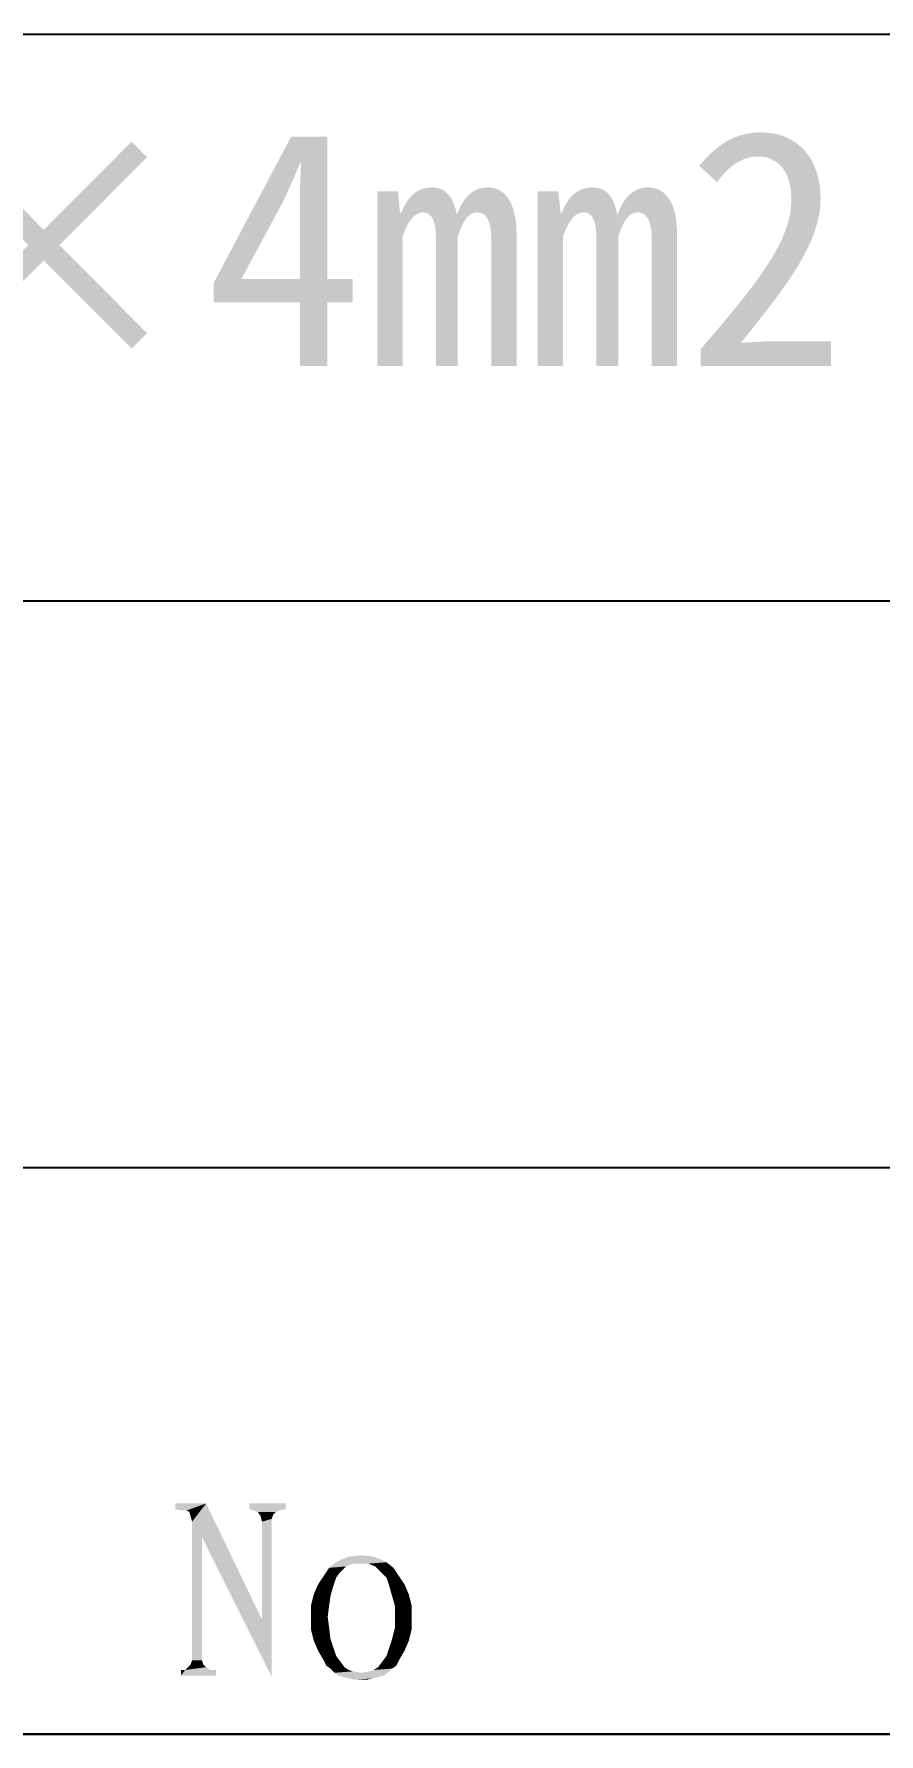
# Model space of a CAD drawing. Header units: millimetres. Extents: x 336 to 634, y 189 to 399.
# Drawn here: x 522.86 to 531.81, y 255.18 to 273.18 of the extents above; entities that cross this region are included whole.
import ezdxf

# ---------------------------------------------------------------- set-up
doc = ezdxf.new("R2010")
doc.units = ezdxf.units.MM

msp = doc.modelspace()

# ---------------------------------------------------------------- linework, layer by layer
at = {"color": 2, "linetype": 'Continuous'}
for p, q in [((448.54988, 273.17577), (628.54988, 273.17577)), ((448.54988, 267.17577), (628.54988, 267.17577)), ((448.54988, 261.17577), (628.54988, 261.17577)), ((448.54988, 255.17577), (628.54988, 255.17577))]:
    msp.add_line(p, q, dxfattribs=at)
at = {"color": 7, "linetype": 'Continuous'}
msp.add_line((448.54993, 255.17685), (628.54993, 255.17685), dxfattribs=at)
for points in [[(524.68298, 257.61651), (524.35705, 257.55725), (524.35705, 257.61651)], [(524.4015, 257.54244), (524.35705, 257.55725), (524.68298, 257.61651)], [(524.44594, 257.54244), (524.4015, 257.54244), (524.68298, 257.61651)], [(524.47557, 257.54244), (524.44594, 257.54244), (524.68298, 257.61651)], [(524.5052, 257.52762), (524.47557, 257.54244), (524.68298, 257.61651)], [(524.53483, 257.42392), (524.5052, 257.52762), (524.68298, 257.61651)], [(524.63854, 257.26096), (524.53483, 257.42392), (524.68298, 257.61651)], [(524.63854, 257.26096), (524.68298, 257.61651), (525.27557, 256.38688)], [(525.52743, 257.61651), (525.14224, 257.55725), (525.14224, 257.61651)], [(525.14224, 257.55725), (525.52743, 257.61651), (525.52743, 257.55725)], [(524.63854, 257.26096), (524.53483, 255.95725), (524.53483, 257.42392)], [(525.52743, 257.55725), (525.18668, 257.54244), (525.14224, 257.55725)], [(525.18668, 257.54244), (525.52743, 257.55725), (525.46817, 257.54244)], [(525.46817, 257.54244), (525.23113, 257.52762), (525.18668, 257.54244)], [(525.23113, 257.52762), (525.46817, 257.54244), (525.42372, 257.52762)], [(525.42372, 257.52762), (525.26076, 257.48318), (525.23113, 257.52762)], [(525.42372, 257.52762), (525.39409, 257.49799), (525.26076, 257.48318)], [(525.26076, 257.48318), (525.39409, 257.49799), (525.37928, 257.45355)], [(525.37928, 257.45355), (525.27557, 257.42392), (525.26076, 257.48318)], [(525.27557, 256.38688), (525.27557, 257.42392), (525.37928, 257.45355)], [(525.27557, 256.38688), (525.37928, 257.45355), (525.37928, 255.77947)], [(524.53483, 255.95725), (524.63854, 257.26096), (524.63854, 255.95725)], [(525.27557, 256.38688), (525.37928, 255.77947), (524.63854, 257.26096)], [(526.46076, 257.05355), (526.12002, 257.02392), (526.19409, 257.05355)], [(526.12002, 257.02392), (526.46076, 257.05355), (526.53483, 257.02392)], [(526.19409, 257.05355), (526.32743, 257.06836), (526.46076, 257.05355)], [(526.1052, 256.89059), (525.92743, 256.84614), (525.98668, 256.93503)], [(525.92743, 256.84614), (526.1052, 256.89059), (526.06076, 256.83133)], [(526.23854, 256.97947), (525.98668, 256.93503), (526.06076, 256.99429)], [(526.23854, 256.97947), (526.16446, 256.94985), (525.98668, 256.93503)], [(525.98668, 256.93503), (526.16446, 256.94985), (526.1052, 256.89059)], [(526.53483, 257.02392), (526.06076, 256.99429), (526.12002, 257.02392)], [(526.06076, 256.99429), (526.53483, 257.02392), (526.59409, 256.99429)], [(526.06076, 256.99429), (526.59409, 256.99429), (526.23854, 256.97947)], [(526.32743, 256.97947), (526.23854, 256.97947), (526.59409, 256.99429)], [(526.4015, 256.97947), (526.32743, 256.97947), (526.59409, 256.99429)], [(526.47557, 256.94985), (526.4015, 256.97947), (526.59409, 256.99429)], [(526.47557, 256.94985), (526.59409, 256.99429), (526.66817, 256.93503)], [(526.66817, 256.93503), (526.53483, 256.89059), (526.47557, 256.94985)], [(526.53483, 256.89059), (526.66817, 256.93503), (526.72743, 256.84614)], [(526.72743, 256.84614), (526.59409, 256.83133), (526.53483, 256.89059)], [(526.03113, 256.74244), (525.82372, 256.65355), (525.86817, 256.75725)], [(525.82372, 256.65355), (526.03113, 256.74244), (526.0015, 256.63873)], [(526.06076, 256.83133), (525.86817, 256.75725), (525.92743, 256.84614)], [(525.86817, 256.75725), (526.06076, 256.83133), (526.03113, 256.74244)], [(526.59409, 256.83133), (526.72743, 256.84614), (526.78668, 256.75725)], [(526.78668, 256.75725), (526.62372, 256.74244), (526.59409, 256.83133)], [(526.62372, 256.74244), (526.78668, 256.75725), (526.83113, 256.65355)], [(526.83113, 256.65355), (526.65335, 256.63873), (526.62372, 256.74244)], [(526.0015, 256.63873), (525.79409, 256.53503), (525.82372, 256.65355)], [(525.79409, 256.53503), (526.0015, 256.63873), (525.98668, 256.53503)], [(525.98668, 256.53503), (525.79409, 256.41651), (525.79409, 256.53503)], [(525.79409, 256.41651), (525.98668, 256.53503), (525.97187, 256.41651)], [(526.68298, 256.53503), (526.65335, 256.63873), (526.83113, 256.65355)], [(526.68298, 256.53503), (526.83113, 256.65355), (526.86076, 256.53503)], [(526.86076, 256.53503), (526.68298, 256.41651), (526.68298, 256.53503)], [(526.68298, 256.41651), (526.86076, 256.53503), (526.86076, 256.41651)], [(525.97187, 256.41651), (525.98668, 256.29799), (525.79409, 256.28318)], [(525.97187, 256.41651), (525.79409, 256.28318), (525.79409, 256.41651)], [(526.86076, 256.41651), (526.68298, 256.29799), (526.68298, 256.41651)], [(526.68298, 256.29799), (526.86076, 256.41651), (526.86076, 256.28318)], [(525.79409, 256.28318), (525.98668, 256.29799), (526.0015, 256.17947)], [(526.0015, 256.17947), (525.82372, 256.16466), (525.79409, 256.28318)], [(525.82372, 256.16466), (526.0015, 256.17947), (526.03113, 256.09059)], [(526.03113, 256.09059), (525.86817, 256.06096), (525.82372, 256.16466)], [(526.83113, 256.16466), (526.62372, 256.09059), (526.65335, 256.17947)], [(526.62372, 256.09059), (526.83113, 256.16466), (526.78668, 256.06096)], [(526.86076, 256.28318), (526.65335, 256.17947), (526.68298, 256.29799)], [(526.65335, 256.17947), (526.86076, 256.28318), (526.83113, 256.16466)], [(525.86817, 256.06096), (526.03113, 256.09059), (526.06076, 256.0017)], [(526.06076, 256.0017), (525.92743, 255.95725), (525.86817, 256.06096)], [(525.92743, 255.95725), (526.06076, 256.0017), (526.1052, 255.94244)], [(526.72743, 255.95725), (526.54965, 255.94244), (526.59409, 256.0017)], [(526.78668, 256.06096), (526.59409, 256.0017), (526.62372, 256.09059)], [(526.59409, 256.0017), (526.78668, 256.06096), (526.72743, 255.95725)], [(524.72743, 255.85355), (524.78668, 255.85355), (524.41631, 255.79429)], [(524.46076, 255.85355), (524.72743, 255.85355), (524.41631, 255.79429)], [(524.46076, 255.85355), (524.41631, 255.79429), (524.41631, 255.85355)], [(524.41631, 255.79429), (524.78668, 255.85355), (524.78668, 255.79429)], [(524.68298, 255.88318), (524.46076, 255.85355), (524.49039, 255.88318)], [(524.46076, 255.85355), (524.68298, 255.88318), (524.72743, 255.85355)], [(524.65335, 255.91281), (524.49039, 255.88318), (524.52002, 255.91281)], [(524.49039, 255.88318), (524.65335, 255.91281), (524.68298, 255.88318)], [(524.63854, 255.95725), (524.52002, 255.91281), (524.53483, 255.95725)], [(524.52002, 255.91281), (524.63854, 255.95725), (524.65335, 255.91281)], [(526.1052, 255.94244), (525.95705, 255.89799), (525.92743, 255.95725)], [(525.95705, 255.89799), (526.1052, 255.94244), (526.14965, 255.88318)], [(526.14965, 255.88318), (526.0015, 255.86836), (525.95705, 255.89799)], [(526.0015, 255.86836), (526.14965, 255.88318), (526.19409, 255.85355)], [(526.19409, 255.85355), (526.04594, 255.82392), (526.0015, 255.86836)], [(526.19409, 255.85355), (526.23854, 255.83873), (526.04594, 255.82392)], [(526.04594, 255.82392), (526.23854, 255.83873), (526.32743, 255.82392)], [(526.32743, 255.82392), (526.09039, 255.79429), (526.04594, 255.82392)], [(526.32743, 255.82392), (526.60891, 255.82392), (526.09039, 255.79429)], [(526.09039, 255.79429), (526.60891, 255.82392), (526.56446, 255.79429)], [(526.56446, 255.79429), (526.13483, 255.77948), (526.09039, 255.79429)], [(526.13483, 255.77948), (526.56446, 255.79429), (526.5052, 255.77948)], [(526.32743, 255.82392), (526.41631, 255.83873), (526.65335, 255.86836)], [(526.32743, 255.82392), (526.65335, 255.86836), (526.60891, 255.82392)], [(526.41631, 255.83873), (526.46076, 255.85355), (526.65335, 255.86836)], [(526.65335, 255.86836), (526.46076, 255.85355), (526.5052, 255.88318)], [(526.6978, 255.89799), (526.5052, 255.88318), (526.54965, 255.94244)], [(526.5052, 255.88318), (526.6978, 255.89799), (526.65335, 255.86836)], [(526.54965, 255.94244), (526.72743, 255.95725), (526.6978, 255.89799)], [(526.5052, 255.77948), (526.19409, 255.76466), (526.13483, 255.77948)], [(526.19409, 255.76466), (526.5052, 255.77948), (526.44594, 255.76466)], [(526.44594, 255.76466), (526.25335, 255.74985), (526.19409, 255.76466)], [(526.32743, 255.74985), (526.25335, 255.74985), (526.44594, 255.76466)], [(526.32743, 255.74985), (526.44594, 255.76466), (526.38668, 255.74985)]]:
    msp.add_solid(points, dxfattribs=at)

# ---------------------------------------------------------------- texts
at = {"insert": (502.75807, 272.1613), "char_height": 2.5, "width": 59.6599737, "attachment_point": 1}
msp.add_mtext('{\\fSimSun|b0|i0|c134|p2;\\C5;^IRVV 3×4mm2}', dxfattribs=at)

doc.saveas('drawing.dxf')
